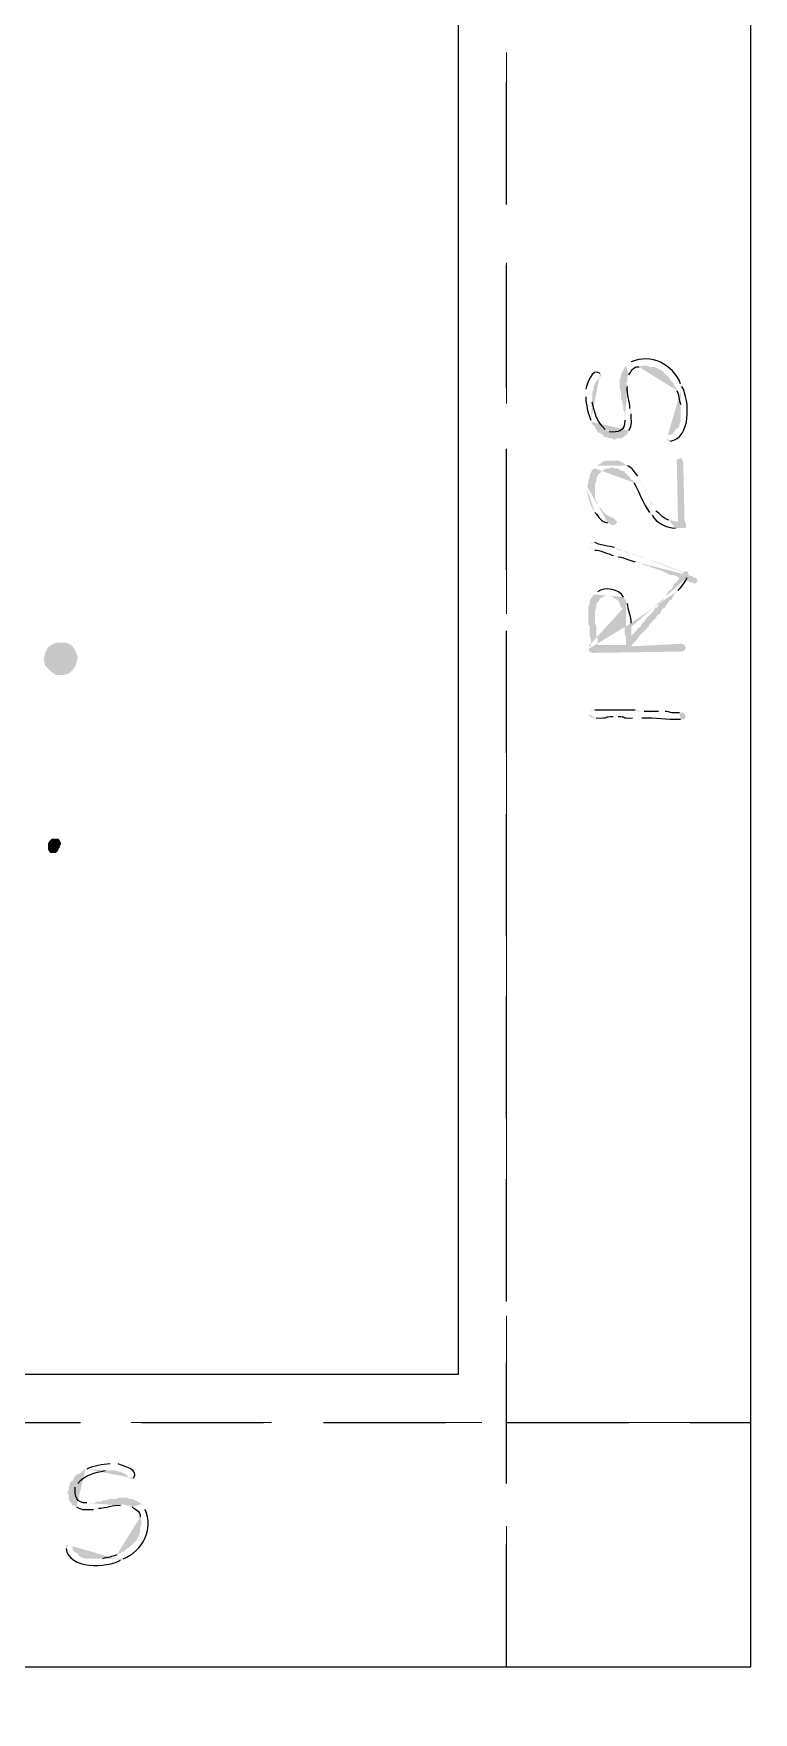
# Model space of a CAD drawing. Header units: inches. Extents: x -167 to 6071, y -6287 to -2731.
# Drawn here: x 757.5 to 787.1, y -6050.5 to -5981.6 of the extents above; entities that cross this region are included whole.
import ezdxf

# ---------------------------------------------------------------- set-up
doc = ezdxf.new("R2010")
doc.units = ezdxf.units.IN
doc.header["$LTSCALE"] = 96
doc.header["$MEASUREMENT"] = 0
doc.linetypes.add('Dash', pattern=[0.225, 0.15, -0.075])
doc.layers.add('Furniture', color=7, linetype='Continuous', lineweight=5, true_color=0x994d00)
doc.layers.add('PDF_Geometry', color=7, linetype='Continuous', true_color=0x4a4a4a)
doc.layers.add('PDF_Solid Fills', color=7, linetype='Continuous')

msp = doc.modelspace()

# ---------------------------------------------------------------- hatches: boundary and pattern name
at = {"layer": 'PDF_Solid Fills', "transparency": 33554559}
h = msp.add_hatch(color=256, dxfattribs=at)
h.paths.add_polyline_path([(780.383, -5997.482), (780.437, -5997.589), (780.543, -5997.695), (780.597, -5997.802), (780.65, -5997.909), (780.863, -5998.015), (780.917, -5998.122), (781.023, -5998.122), (781.13, -5998.175), (781.237, -5998.175), (781.343, -5998.229), (781.45, -5998.175), (781.61, -5998.175), (781.717, -5998.122), (781.77, -5998.069), (781.877, -5998.015), (781.877, -5997.962), (781.93, -5997.855)], flags=0)
h.paths.add_polyline_path([(782.037, -5997.162), (782.037, -5997.055), (781.983, -5996.949)], flags=0)
h.paths.add_polyline_path([(781.877, -5996.042), (781.823, -5995.935), (781.823, -5995.189), (781.77, -5995.242), (781.77, -5997.429)], flags=0)
h.paths.add_polyline_path([(781.13, -5997.909), (781.023, -5997.855), (780.97, -5997.802)], flags=0)
h.paths.add_polyline_path([(780.437, -5996.682), (780.437, -5996.415)], flags=0)
for points in [[(781.557, -5995.935), (781.557, -5996.095), (781.61, -5996.255), (781.61, -5996.522), (781.663, -5996.629), (781.663, -5996.735), (781.717, -5996.842), (781.717, -5997.002), (781.77, -5997.109), (781.77, -5997.429), (781.77, -5995.242), (781.717, -5995.349), (781.663, -5995.455), (781.61, -5995.562), (781.61, -5995.669), (781.557, -5995.775)], [(783.903, -5999.135), (783.957, -6001.589), (783.957, -6001.855), (784.277, -6001.855), (784.277, -6001.642), (784.223, -6001.589), (784.17, -5999.189), (784.17, -5999.135), (784.117, -5999.029), (784.063, -5998.975), (783.957, -5999.029), (783.903, -5999.029)], [(780.277, -6005.375), (780.277, -6005.802), (780.33, -6005.909), (780.33, -6006.282), (780.383, -6006.442), (780.383, -6006.709), (780.437, -6004.682), (780.383, -6004.735), (780.33, -6004.842), (780.33, -6004.949), (780.277, -6005.109), (780.277, -6005.215)], [(759.317, -6007.189), (759.263, -6007.402), (759.157, -6007.615), (759.103, -6007.669), (758.943, -6007.829), (758.73, -6007.882), (758.41, -6007.882), (758.197, -6007.722), (758.143, -6007.669), (757.983, -6007.509), (757.93, -6007.295), (757.93, -6007.189), (757.983, -6006.975), (758.09, -6006.762), (758.143, -6006.709), (758.303, -6006.602), (758.517, -6006.549), (758.837, -6006.549), (759.05, -6006.655), (759.103, -6006.709), (759.21, -6006.869), (759.317, -6007.135)], [(758.303, -6015.189), (758.197, -6015.189), (758.143, -6015.135), (758.09, -6015.029), (758.09, -6014.815), (758.143, -6014.709), (758.25, -6014.602), (758.517, -6014.602), (758.57, -6014.655), (758.623, -6014.762), (758.623, -6014.815), (758.57, -6014.975), (758.517, -6015.029), (758.517, -6015.082), (758.41, -6015.189)], [(761.183, -6041.642), (761.023, -6041.642), (760.863, -6041.695), (760.597, -6041.695), (760.49, -6041.749), (760.383, -6041.749), (760.277, -6041.802), (760.117, -6041.802), (760.01, -6041.855), (759.69, -6041.855), (761.877, -6041.855), (761.663, -6041.749), (761.557, -6041.695), (761.45, -6041.695), (761.343, -6041.642)]]:
    msp.add_hatch(color=256, dxfattribs=at).paths.add_polyline_path(points)
h = msp.add_hatch(color=256, dxfattribs=at)
h.paths.add_polyline_path([(781.823, -5995.189), (781.823, -5995.935), (781.877, -5995.829), (781.877, -5995.669), (781.93, -5995.562)], flags=0)
h.paths.add_polyline_path([(782.357, -5995.242), (782.463, -5995.189), (782.677, -5995.189), (782.783, -5995.242), (782.997, -5995.242), (783.317, -5995.402), (783.423, -5995.509), (783.477, -5995.562), (783.583, -5995.669), (783.637, -5995.775), (783.69, -5995.829), (783.743, -5995.882), (783.797, -5995.989), (783.85, -5996.095), (783.903, -5996.202)], flags=0)
h.paths.add_polyline_path([(784.063, -5996.789), (784.063, -5997.162), (784.063, -5995.935)], flags=0)
h.paths.add_polyline_path([(782.037, -5995.029), (781.93, -5995.135)], flags=0)
h = msp.add_hatch(color=256, dxfattribs=at)
h.paths.add_polyline_path([(780.17, -5996.415), (780.17, -5996.469)], flags=0)
h.paths.add_polyline_path([(780.383, -5997.429), (780.383, -5997.482), (780.437, -5996.415), (780.437, -5996.255), (780.49, -5996.149), (780.49, -5996.042), (780.543, -5995.935), (780.597, -5995.829), (780.703, -5995.722), (780.703, -5995.669), (780.757, -5995.669), (780.81, -5995.562), (780.757, -5995.509)], flags=0)
h.paths.add_polyline_path([(780.17, -5996.149), (780.17, -5996.309)], flags=0)
h = msp.add_hatch(color=256, dxfattribs=at)
h.paths.add_polyline_path([(783.477, -5998.175), (783.53, -5998.282), (783.637, -5998.282)], flags=0)
h.paths.add_polyline_path([(784.117, -5996.042), (784.063, -5995.935), (784.063, -5997.482), (784.01, -5997.589), (784.01, -5997.642), (783.957, -5997.749), (783.85, -5997.802), (783.797, -5997.909), (783.69, -5998.015), (783.583, -5998.015), (783.53, -5998.069)], flags=0)
h = msp.add_hatch(color=256, dxfattribs=at)
h.paths.add_polyline_path([(780.223, -6000.255, 0.133918), (780.543, -6001.215)], flags=0)
h.paths.add_polyline_path([(781.077, -6001.642), (781.183, -6001.695), (781.29, -6001.749), (781.397, -6001.695), (781.45, -6001.589), (781.397, -6001.535), (781.29, -6001.429), (781.237, -6001.429), (781.13, -6001.375), (781.077, -6001.322), (781.023, -6001.322), (780.97, -6001.269), (780.863, -6001.162), (780.81, -6001.055), (780.703, -6001.002), (780.65, -6000.895), (780.65, -6000.842), (780.597, -6000.735), (780.543, -6000.629), (780.543, -5999.402), (780.437, -5999.455), (780.383, -5999.562), (780.33, -5999.669), (780.33, -5999.775), (780.277, -5999.882), (780.277, -5999.989), (780.223, -6000.149)], flags=0)
h = msp.add_hatch(color=256, dxfattribs=at)
h.paths.add_polyline_path([(780.543, -5999.402), (780.543, -6000.255), (780.543, -6000.042), (780.597, -5999.935), (780.597, -5999.829), (780.65, -5999.722), (780.703, -5999.615), (780.757, -5999.615), (780.81, -5999.509), (781.023, -5999.402), (781.13, -5999.402), (781.237, -5999.349), (781.343, -5999.402), (781.45, -5999.402), (781.663, -5999.509), (781.717, -5999.509), (781.823, -5999.615), (781.877, -5999.669), (781.983, -5999.775), (782.037, -5999.882), (782.09, -5999.882), (782.143, -5999.989)], flags=0)
h.paths.add_polyline_path([(782.783, -6001.215), (782.783, -6001.269), (782.89, -6001.322)], flags=0)
h.paths.add_polyline_path([(783.85, -6001.855), (783.957, -6001.855), (783.957, -6001.589), (783.85, -6001.589), (783.69, -6001.535), (783.583, -6001.535)], flags=0)
h.paths.add_polyline_path([(783.05, -6001.162), (782.997, -6001.055), (782.943, -6000.949), (782.837, -6000.842), (782.837, -6000.735), (782.783, -6000.629), (782.73, -6000.522), (782.677, -6000.469), (782.623, -6000.309), (782.57, -6000.202), (782.463, -6000.042), (782.41, -5999.935), (782.357, -5999.829), (782.303, -5999.722)], flags=0)
h.paths.add_polyline_path([(781.877, -5999.295), (781.77, -5999.242), (781.717, -5999.189), (781.61, -5999.135), (781.503, -5999.082), (781.023, -5999.082), (780.863, -5999.135), (780.81, -5999.189), (780.597, -5999.295)], flags=0)
h = msp.add_hatch(color=256, dxfattribs=at)
h.paths.add_polyline_path([(780.277, -6002.602), (780.33, -6002.655), (780.543, -6002.762)], flags=0)
h.paths.add_polyline_path([(781.29, -6002.975), (781.397, -6002.975), (781.503, -6003.029)], flags=0)
h.paths.add_polyline_path([(782.197, -6003.242), (782.303, -6003.242), (782.517, -6003.349), (782.623, -6003.402), (782.73, -6003.402), (782.837, -6003.455), (782.997, -6003.509), (783.103, -6003.562), (783.21, -6003.562), (783.637, -6003.775), (783.743, -6003.775), (783.903, -6003.829), (784.063, -6003.935), (784.383, -6004.042), (784.49, -6004.095), (784.597, -6004.095), (784.597, -6004.149), (784.703, -6004.095), (784.757, -6003.989), (784.703, -6003.935), (784.703, -6003.882), (784.597, -6003.882), (784.543, -6003.829)], flags=0)
h.paths.add_polyline_path([(784.543, -6003.829, 0.021366), (782.57, -6003.082)], flags=0)
h.paths.add_polyline_path([(782.57, -6003.082), (782.463, -6003.029), (782.303, -6002.975), (782.197, -6002.975), (782.09, -6002.922), (781.983, -6002.869), (781.877, -6002.869), (781.77, -6002.815), (781.663, -6002.762), (781.557, -6002.762), (781.343, -6002.655)], flags=0)
h.paths.add_polyline_path([(780.543, -6002.442), (780.437, -6002.442), (780.33, -6002.495)], flags=0)
h = msp.add_hatch(color=256, dxfattribs=at)
h.paths.add_polyline_path([(782.037, -6005.749), (782.037, -6006.709), (782.09, -6006.602), (782.303, -6006.389), (782.357, -6006.282), (782.57, -6006.069), (782.623, -6006.015), (782.73, -6005.909), (782.783, -6005.802), (782.89, -6005.695), (782.943, -6005.642), (783.05, -6005.535), (783.103, -6005.429), (783.21, -6005.375), (783.263, -6005.269), (783.317, -6005.162), (783.423, -6005.109), (783.477, -6005.002), (783.53, -6004.949), (783.583, -6004.842), (783.69, -6004.789), (783.743, -6004.682), (783.797, -6004.575), (783.957, -6004.415)], flags=0)
h.paths.add_polyline_path([(784.33, -6003.882), (784.383, -6003.829), (784.383, -6003.669), (784.277, -6003.615), (784.17, -6003.669), (784.117, -6003.775), (784.01, -6003.882), (783.957, -6003.989), (783.85, -6004.095), (783.797, -6004.149), (783.743, -6004.255), (783.69, -6004.362), (783.583, -6004.415), (783.53, -6004.522), (783.477, -6004.629), (783.37, -6004.735), (783.317, -6004.842), (783.21, -6004.895), (783.157, -6005.002), (783.103, -6005.109), (782.997, -6005.162), (782.943, -6005.269), (782.89, -6005.322), (782.783, -6005.429), (782.73, -6005.482), (782.623, -6005.589), (782.57, -6005.695), (782.463, -6005.802), (782.41, -6005.909), (782.303, -6005.962), (782.25, -6006.069), (782.037, -6006.282), (782.037, -6005.909)], flags=0)
h = msp.add_hatch(color=256, dxfattribs=at)
h.paths.add_polyline_path([(780.277, -6006.815), (780.33, -6006.922), (780.437, -6006.975), (784.063, -6006.922), (784.117, -6006.922), (784.223, -6006.869), (784.277, -6006.762), (784.223, -6006.655), (784.117, -6006.602), (784.063, -6006.602), (782.037, -6006.709), (782.037, -6005.749)], flags=0)
h.paths.add_polyline_path([(781.877, -6004.949), (781.823, -6004.895), (781.823, -6006.655), (780.65, -6006.655), (780.65, -6006.389), (780.597, -6006.229), (780.597, -6005.855), (780.543, -6005.749), (780.543, -6005.375), (780.49, -6004.575), (780.437, -6004.682), (780.383, -6006.709), (780.277, -6006.709)], flags=0)
h = msp.add_hatch(color=256, dxfattribs=at)
h.paths.add_polyline_path([(780.49, -6004.575), (780.543, -6005.375), (780.543, -6005.269), (780.597, -6005.109), (780.597, -6005.002), (780.65, -6004.895), (780.703, -6004.842), (780.757, -6004.735), (780.97, -6004.629), (781.183, -6004.629), (781.29, -6004.682), (781.343, -6004.735), (781.45, -6004.789), (781.503, -6004.842), (781.557, -6004.949), (781.61, -6005.109), (781.663, -6005.109), (781.663, -6005.269), (781.717, -6005.375), (781.717, -6005.589), (781.77, -6005.695), (781.77, -6006.229), (781.823, -6006.335), (781.823, -6006.655), (781.823, -6004.789), (781.77, -6004.789), (781.717, -6004.682)], flags=0)
h.paths.add_polyline_path([(780.65, -6004.469), (780.543, -6004.522)], flags=0)
h = msp.add_hatch(color=256, dxfattribs=at)
h.paths.add_polyline_path([(780.277, -6009.482), (780.33, -6009.589), (780.49, -6009.642), (780.597, -6009.642)], flags=0)
h.paths.add_polyline_path([(781.29, -6009.589), (781.503, -6009.589)], flags=0)
h.paths.add_polyline_path([(782.09, -6009.642), (782.463, -6009.642)], flags=0)
h.paths.add_polyline_path([(784.063, -6009.695), (784.223, -6009.695), (784.277, -6009.589), (784.223, -6009.482), (784.17, -6009.429), (784.01, -6009.429)], flags=0)
h.paths.add_polyline_path([(783.423, -6009.375), (783.157, -6009.375)], flags=0)
h.paths.add_polyline_path([(782.57, -6009.375), (782.303, -6009.375), (782.197, -6009.322)], flags=0)
h.paths.add_polyline_path([(780.543, -6009.322), (780.437, -6009.322), (780.33, -6009.375)], flags=0)
h = msp.add_hatch(color=256, dxfattribs=at)
h.paths.add_polyline_path([(760.703, -6040.255), (760.65, -6040.255)], flags=0)
h.paths.add_polyline_path([(759.69, -6040.469), (759.637, -6040.469), (760.703, -6040.522), (760.863, -6040.522), (760.97, -6040.575), (761.077, -6040.575), (761.183, -6040.629), (761.29, -6040.682), (761.397, -6040.789), (761.45, -6040.789), (761.45, -6040.842), (761.557, -6040.895), (761.61, -6040.842)], flags=0)
h.paths.add_polyline_path([(760.97, -6040.255), (760.81, -6040.255)], flags=0)
h = msp.add_hatch(color=256, dxfattribs=at)
h.paths.add_polyline_path([(759.637, -6040.469), (759.53, -6040.522), (759.423, -6040.629), (759.21, -6040.735), (759.157, -6040.842), (759.103, -6040.949), (758.997, -6041.002), (758.997, -6041.109), (758.943, -6041.215), (758.943, -6041.322), (758.89, -6041.429), (758.943, -6041.535), (758.943, -6041.695), (758.997, -6041.802), (759.05, -6041.855), (759.103, -6041.962), (759.157, -6041.962), (759.263, -6042.015)], flags=0)
h.paths.add_polyline_path([(759.957, -6042.122), (760.063, -6042.122), (760.17, -6042.069)], flags=0)
h.paths.add_polyline_path([(761.077, -6041.962), (761.183, -6041.909), (761.93, -6041.909), (761.877, -6041.855), (759.69, -6041.855)], flags=0)
h.paths.add_polyline_path([(759.21, -6041.215), (759.263, -6041.109), (759.317, -6041.055)], flags=0)
h.paths.add_polyline_path([(760.437, -6040.522), (760.703, -6040.522)], flags=0)
h = msp.add_hatch(color=256, dxfattribs=at)
h.paths.add_polyline_path([(761.93, -6041.909), (761.183, -6041.909), (761.343, -6041.962), (761.45, -6041.962), (761.557, -6042.015)], flags=0)
h.paths.add_polyline_path([(761.877, -6042.442), (761.93, -6042.549), (761.93, -6042.762), (761.877, -6042.869), (761.877, -6043.082), (761.823, -6043.189), (761.77, -6043.295), (761.717, -6043.402), (761.61, -6043.509), (761.557, -6043.562), (761.45, -6043.669), (761.343, -6043.722), (761.29, -6043.775), (761.237, -6043.829), (760.917, -6043.989)], flags=0)
h.paths.add_polyline_path([(760.33, -6044.149), (759.957, -6044.149), (761.183, -6044.149)], flags=0)
h.paths.add_polyline_path([(762.09, -6042.122), (761.983, -6042.015)], flags=0)
h = msp.add_hatch(color=256, dxfattribs=at)
h.paths.add_polyline_path([(758.943, -6043.562), (758.837, -6043.615), (758.837, -6043.722)], flags=0)
h.paths.add_polyline_path([(761.077, -6044.202), (761.183, -6044.149), (759.637, -6044.149), (759.53, -6044.095), (759.477, -6044.095), (759.37, -6044.042), (759.317, -6043.935), (759.21, -6043.882), (759.103, -6043.775), (759.103, -6043.669), (759.05, -6043.615)], flags=0)

# ---------------------------------------------------------------- linework, layer by layer
at = {"layer": 'Furniture', "linetype": 'Dash', "ltscale": 0.4, "transparency": 33554687}
for points in [[(776.917, -6048.575), (776.917, -5961.109)], [(726.943, -6038.549), (786.943, -6038.549)]]:
    msp.add_lwpolyline(points, dxfattribs=at)
at = {"layer": 'Furniture'}
msp.add_lwpolyline([(726.943, -6036.575), (774.943, -6036.575), (774.943, -5973.109), (726.943, -5973.109)], dxfattribs=at)
at = {"layer": 'PDF_Geometry', "color": 7}
msp.add_lwpolyline([(796.917, -5961.109), (796.917, -6048.575), (856.917, -6048.575), (856.917, -6018.815), (860.437, -6018.815), (860.437, -6048.575), (878.943, -6048.575), (878.943, -6052.042), (791.903, -6052.042), (704.917, -6052.042), (704.917, -6048.575), (723.423, -6048.575), (723.423, -6018.815), (726.943, -6018.815), (726.943, -6048.575), (786.943, -6048.575), (786.943, -5961.109)], dxfattribs=at)
at = {"layer": 'PDF_Geometry'}
for points in [[(726.943, -6036.575), (774.943, -6036.575), (774.943, -5973.109), (726.943, -5973.109)], [(776.917, -5988.575), (776.917, -5983.562)], [(776.917, -5996.095), (776.917, -5991.082)], [(776.917, -6003.562), (776.917, -5998.602)], [(776.917, -6011.082), (776.917, -6006.069)], [(776.917, -6018.602), (776.917, -6013.589)], [(776.917, -6026.069), (776.917, -6021.055)], [(776.917, -6033.589), (776.917, -6028.575)], [(776.917, -6041.055), (776.917, -6036.095)], [(754.41, -6038.549), (759.423, -6038.549)], [(761.93, -6038.549), (766.943, -6038.549)], [(769.397, -6038.549), (774.41, -6038.549)], [(776.917, -6038.549), (781.93, -6038.549)], [(784.437, -6038.549), (786.943, -6038.549)], [(776.917, -6048.575), (776.917, -6043.562)]]:
    msp.add_lwpolyline(points, dxfattribs=at)
at = {"layer": 'PDF_Geometry', "color": 7}
for points in [[(784.063, -5995.935), (783.739, -5995.129), (782.854, -5994.688), (782.037, -5995.029)], [(780.757, -5995.509), (780.404, -5995.257), (780.246, -5995.937), (780.17, -5996.149)], [(781.93, -5995.562), (782.033, -5995.48), (782.073, -5995.206), (782.357, -5995.242)], [(781.983, -5996.949), (781.988, -5996.639), (781.831, -5996.359), (781.877, -5996.042)], [(783.637, -5998.282), (784.501, -5998.167), (784.442, -5996.612), (784.117, -5996.042)], [(780.17, -5996.469), (780.18, -5996.799), (780.246, -5997.129), (780.383, -5997.429)], [(780.97, -5997.802), (780.586, -5997.474), (780.55, -5997.118), (780.437, -5996.682)], [(783.903, -5996.202), (783.997, -5996.387), (783.986, -5996.594), (784.063, -5996.789)], [(781.77, -5997.429), (781.788, -5997.871), (781.496, -5997.937), (781.13, -5997.909)], [(781.93, -5997.855), (782.108, -5997.569), (782.017, -5997.505), (782.037, -5997.162)], [(782.303, -5999.722), (782.181, -5999.57), (782.077, -5999.368), (781.877, -5999.295)], [(782.143, -5999.989), (782.366, -6000.384), (782.517, -6000.839), (782.783, -6001.215)], [(780.543, -6001.215), (780.742, -6001.406), (780.733, -6001.587), (781.077, -6001.642)], [(782.89, -6001.322), (783.038, -6001.64), (783.52, -6001.852), (783.85, -6001.855)], [(783.583, -6001.535), (783.249, -6001.406), (783.226, -6001.259), (783.05, -6001.162)], [(781.343, -6002.655), (781.203, -6002.598), (780.653, -6002.546), (780.543, -6002.442)], [(780.543, -6002.762), (780.711, -6002.743), (781.118, -6002.918), (781.29, -6002.975)], [(781.503, -6003.029), (781.812, -6003.088), (781.912, -6003.169), (782.197, -6003.242)], [(781.717, -6004.682), (781.537, -6004.344), (780.962, -6004.252), (780.65, -6004.469)], [(783.957, -6004.415), (784.067, -6004.3), (784.278, -6004.031), (784.33, -6003.882)], [(782.037, -6005.749), (782.03, -6005.47), (781.898, -6005.22), (781.877, -6004.949)], [(782.197, -6009.322), (781.646, -6009.322), (781.094, -6009.322), (780.543, -6009.322)], [(780.597, -6009.642), (781.159, -6009.681), (780.893, -6009.564), (781.29, -6009.589)], [(781.503, -6009.589), (781.841, -6009.567), (781.574, -6009.674), (782.09, -6009.642)], [(782.463, -6009.642), (783.085, -6009.608), (783.437, -6009.73), (784.063, -6009.695)], [(783.157, -6009.375), (782.961, -6009.375), (782.766, -6009.375), (782.57, -6009.375)], [(784.01, -6009.429), (783.55, -6009.458), (783.704, -6009.393), (783.423, -6009.375)], [(760.65, -6040.255), (760.32, -6040.266), (759.99, -6040.331), (759.69, -6040.469)], [(761.61, -6040.842), (761.858, -6040.485), (761.184, -6040.335), (760.97, -6040.255)], [(759.317, -6041.055), (759.645, -6040.671), (760.001, -6040.636), (760.437, -6040.522)], [(759.69, -6041.855), (759.248, -6041.873), (759.182, -6041.583), (759.21, -6041.215)], [(759.263, -6042.015), (759.549, -6042.193), (759.614, -6042.103), (759.957, -6042.122)], [(760.17, -6042.069), (760.479, -6042.073), (760.76, -6041.917), (761.077, -6041.962)], [(761.183, -6044.149), (761.99, -6043.824), (762.43, -6042.939), (762.09, -6042.122)], [(761.557, -6042.015), (761.638, -6042.119), (761.913, -6042.159), (761.877, -6042.442)], [(758.837, -6043.722), (758.952, -6044.586), (760.507, -6044.527), (761.077, -6044.202)], [(760.917, -6043.989), (760.732, -6044.082), (760.525, -6044.071), (760.33, -6044.149)]]:
    msp.add_open_spline(points, degree=3, dxfattribs=at)

doc.saveas('drawing.dxf')
